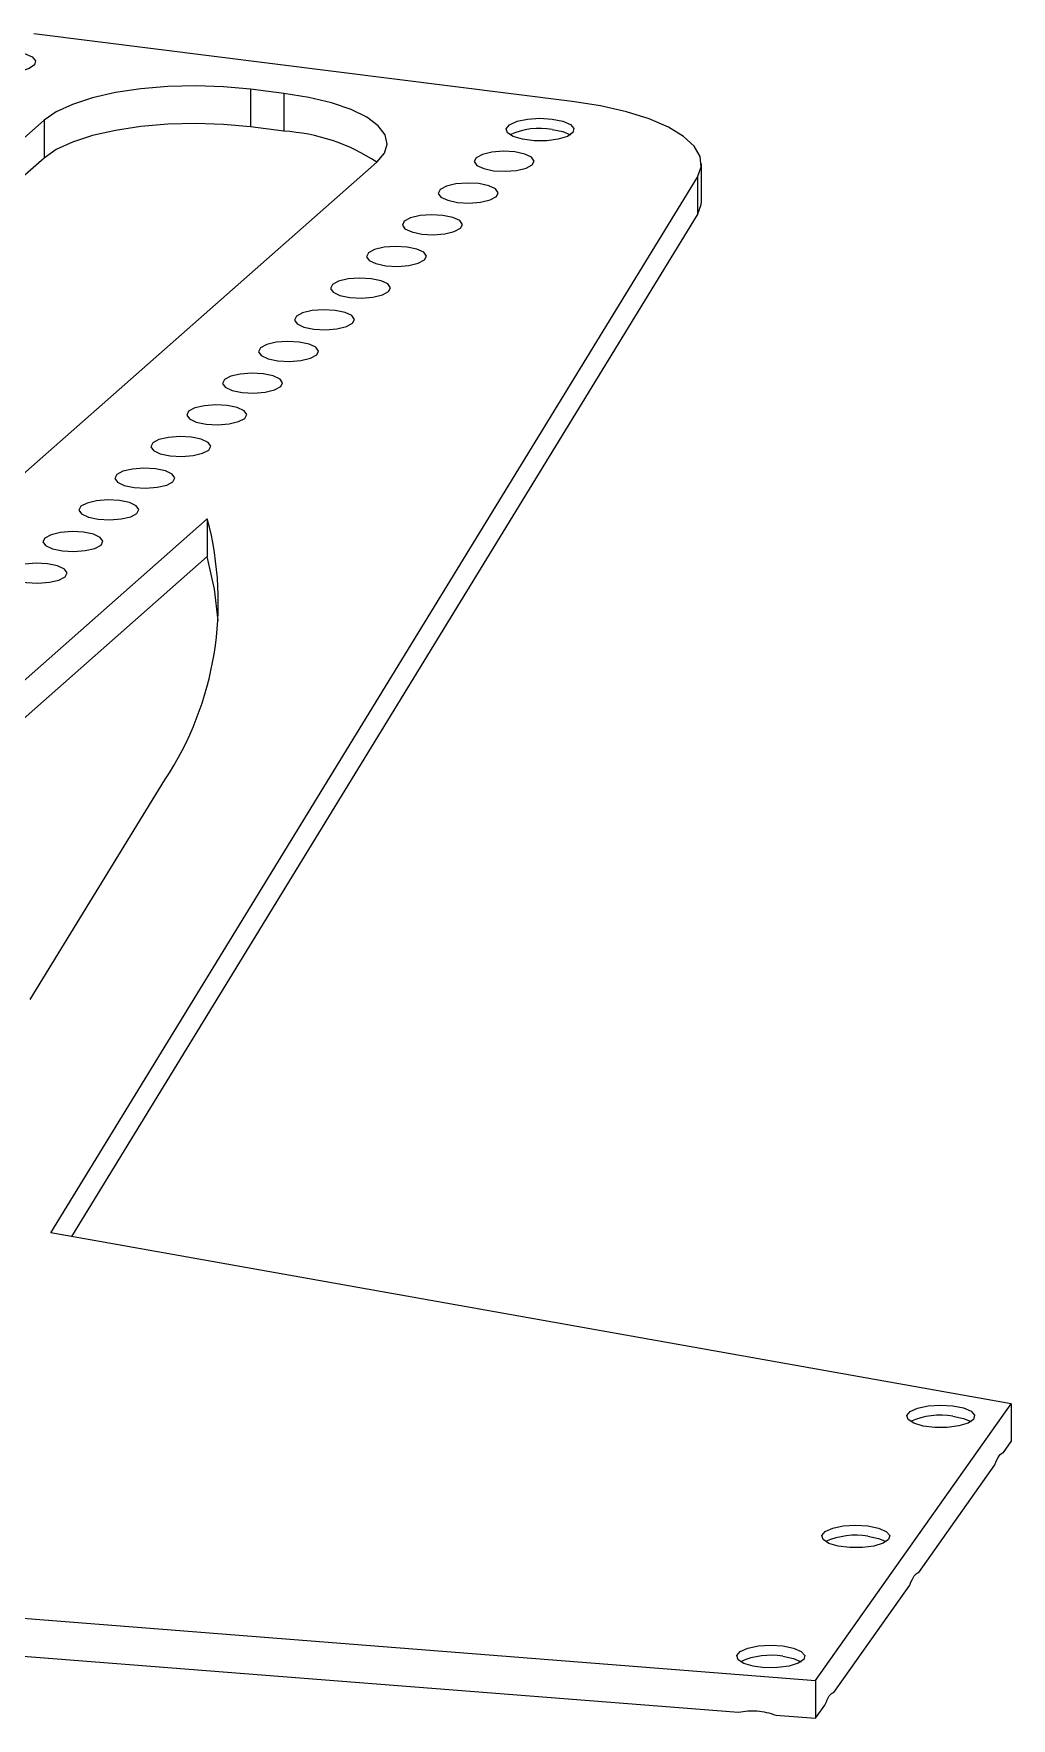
# Paper-space layout '_디메트릭' of a CAD drawing. Header units: millimetres. Extents: x -153 to 62, y -57 to 27.
# Drawn here: x 13.1 to 61.9, y -57.3 to 27 of the extents above; entities that cross this region are included whole.
import ezdxf

# ---------------------------------------------------------------- set-up
doc = ezdxf.new("R2010")
doc.units = ezdxf.units.MM

psp = doc.layouts.new('_디메트릭')

# ---------------------------------------------------------------- linework, layer by layer
at = {"color": 7, "linetype": 'Continuous', "lineweight": 15}
for p, q in [((39.969, 23.576), (13.064, 26.966)), ((25.561, 23.978), (23.896, 24.188)), ((23.896, 24.188), (23.896, 22.302)), ((25.561, 23.978), (25.561, 22.092)), ((13.585, 22.636), (-32.097, -17.651)), ((13.585, 22.636), (13.585, 20.75)), ((25.561, 22.092), (23.896, 22.302)), ((13.585, 20.75), (-30.933, -18.51)), ((-15.465, -19.747), (30.216, 20.541)), ((46.434, 18.572), (46.434, 20.458)), ((13.923, -32.976), (46.232, 19.791)), ((46.232, 19.791), (46.232, 17.906)), ((14.964, -33.162), (46.232, 17.906)), ((21.74, 2.71), (-3.322, -19.393)), ((21.74, 2.71), (21.74, 0.824)), ((21.74, 0.824), (-2.158, -20.252)), ((12.894, -21.322), (19.616, -10.343)), ((61.919, -41.535), (13.923, -32.976)), ((52.137, -55.367), (61.919, -41.535)), ((61.919, -41.535), (61.919, -43.42)), ((61.535, -43.963), (61.919, -43.42)), ((57.291, -49.965), (61.095, -44.586)), ((-6.262, -50.778), (52.137, -55.367)), ((53.046, -55.967), (56.85, -50.588)), ((-6.262, -52.663), (48.282, -56.949)), ((52.137, -55.367), (52.137, -57.252)), ((50.152, -57.096), (52.137, -57.252)), ((52.137, -57.252), (52.605, -56.591))]:
    psp.add_line(p, q, dxfattribs=at)
at = {"color": 7, "linetype": 'Continuous', "lineweight": 15, "flags": 128}
for points in [[(12.069, 26.089), (12.603, 25.981), (12.984, 25.816), (13.159, 25.616), (13.107, 25.408), (12.833, 25.221), (12.375, 25.079), (11.794, 25.003), (11.169, 25.001), (10.585, 25.075), (10.12, 25.214), (9.837, 25.399), (9.774, 25.606), (9.94, 25.807), (10.312, 25.974), (10.841, 26.085), (11.454, 26.125), (12.069, 26.089)], [(23.896, 24.188), (22.554, 24.313), (21.166, 24.36), (19.775, 24.325), (18.424, 24.21), (17.153, 24.019), (16.001, 23.757), (15.003, 23.432), (14.19, 23.055), (13.585, 22.636)], [(30.216, 20.541), (30.594, 20.988), (30.732, 21.451), (30.628, 21.914), (30.284, 22.365), (29.71, 22.788), (28.924, 23.172), (27.95, 23.505), (26.818, 23.776), (25.561, 23.978)], [(46.232, 19.791), (46.424, 20.309), (46.371, 20.831), (46.074, 21.344), (45.542, 21.834), (44.785, 22.292), (43.824, 22.704), (42.682, 23.061), (41.386, 23.354), (39.969, 23.576)], [(23.896, 22.302), (22.554, 22.428), (21.166, 22.474), (19.775, 22.439), (18.424, 22.324), (17.153, 22.133), (16.001, 21.871), (15.003, 21.547), (14.19, 21.169), (13.585, 20.75)], [(38.975, 22.699), (39.509, 22.591), (39.889, 22.426), (40.065, 22.226), (40.013, 22.018), (39.739, 21.831), (39.281, 21.69), (38.7, 21.613), (38.075, 21.611), (37.491, 21.685), (37.026, 21.824), (36.743, 22.009), (36.68, 22.217), (36.846, 22.417), (37.218, 22.585), (37.747, 22.696), (38.36, 22.736), (38.975, 22.699)], [(38.975, 22.18), (39.509, 22.072), (39.886, 21.91)], [(37.108, 21.053), (36.531, 21.085), (35.961, 21.041), (35.485, 20.927), (35.175, 20.762), (35.079, 20.569), (35.211, 20.379), (35.551, 20.221), (36.048, 20.117), (36.625, 20.085), (37.195, 20.129), (37.671, 20.243), (37.981, 20.408), (38.077, 20.601), (37.945, 20.791), (37.605, 20.949), (37.108, 21.053)], [(35.312, 19.469), (34.735, 19.501), (34.165, 19.457), (33.688, 19.343), (33.379, 19.178), (33.283, 18.985), (33.415, 18.795), (33.755, 18.637), (34.251, 18.533), (34.829, 18.501), (35.399, 18.545), (35.875, 18.659), (36.185, 18.824), (36.281, 19.017), (36.149, 19.207), (35.809, 19.365), (35.312, 19.469)], [(46.232, 17.906), (46.424, 18.424), (46.434, 18.572)], [(33.516, 17.885), (32.939, 17.917), (32.369, 17.873), (31.892, 17.759), (31.583, 17.594), (31.487, 17.401), (31.619, 17.211), (31.959, 17.053), (32.455, 16.949), (33.033, 16.917), (33.603, 16.961), (34.079, 17.075), (34.389, 17.24), (34.485, 17.433), (34.353, 17.623), (34.013, 17.782), (33.516, 17.885)], [(31.72, 16.301), (31.143, 16.333), (30.573, 16.289), (30.096, 16.175), (29.787, 16.01), (29.69, 15.817), (29.823, 15.627), (30.163, 15.469), (30.659, 15.365), (31.237, 15.333), (31.807, 15.377), (32.283, 15.491), (32.593, 15.656), (32.689, 15.849), (32.557, 16.039), (32.217, 16.198), (31.72, 16.301)], [(29.924, 14.717), (29.347, 14.749), (28.777, 14.705), (28.3, 14.591), (27.991, 14.426), (27.894, 14.233), (28.027, 14.043), (28.367, 13.885), (28.863, 13.781), (29.441, 13.749), (30.011, 13.793), (30.487, 13.907), (30.797, 14.072), (30.893, 14.265), (30.761, 14.455), (30.421, 14.614), (29.924, 14.717)], [(28.128, 13.133), (27.551, 13.165), (26.98, 13.121), (26.504, 13.007), (26.194, 12.842), (26.098, 12.649), (26.23, 12.459), (26.571, 12.301), (27.067, 12.197), (27.645, 12.165), (28.215, 12.209), (28.691, 12.323), (29.001, 12.488), (29.097, 12.681), (28.965, 12.871), (28.625, 13.03), (28.128, 13.133)], [(26.332, 11.549), (25.755, 11.581), (25.184, 11.537), (24.708, 11.423), (24.398, 11.258), (24.302, 11.066), (24.434, 10.875), (24.775, 10.717), (25.271, 10.613), (25.849, 10.581), (26.419, 10.625), (26.895, 10.739), (27.205, 10.904), (27.301, 11.097), (27.169, 11.287), (26.828, 11.446), (26.332, 11.549)], [(24.536, 9.965), (23.959, 9.997), (23.388, 9.953), (22.912, 9.84), (22.602, 9.674), (22.506, 9.482), (22.638, 9.291), (22.979, 9.133), (23.475, 9.03), (24.053, 8.997), (24.623, 9.041), (25.099, 9.155), (25.409, 9.32), (25.505, 9.513), (25.373, 9.703), (25.032, 9.862), (24.536, 9.965)], [(22.74, 8.381), (22.162, 8.413), (21.592, 8.369), (21.116, 8.256), (20.806, 8.09), (20.71, 7.898), (20.842, 7.708), (21.183, 7.549), (21.679, 7.446), (22.256, 7.413), (22.827, 7.458), (23.303, 7.571), (23.613, 7.736), (23.709, 7.929), (23.577, 8.119), (23.236, 8.278), (22.74, 8.381)], [(20.944, 6.797), (20.366, 6.829), (19.796, 6.785), (19.32, 6.672), (19.01, 6.506), (18.914, 6.314), (19.046, 6.124), (19.386, 5.965), (19.883, 5.862), (20.46, 5.83), (21.031, 5.874), (21.507, 5.987), (21.817, 6.153), (21.913, 6.345), (21.781, 6.535), (21.44, 6.694), (20.944, 6.797)], [(19.148, 5.213), (18.57, 5.245), (18, 5.201), (17.524, 5.088), (17.214, 4.922), (17.118, 4.73), (17.25, 4.54), (17.59, 4.381), (18.087, 4.278), (18.664, 4.246), (19.235, 4.29), (19.711, 4.403), (20.02, 4.569), (20.117, 4.761), (19.985, 4.951), (19.644, 5.11), (19.148, 5.213)], [(17.352, 3.629), (16.774, 3.661), (16.204, 3.617), (15.728, 3.504), (15.418, 3.338), (15.322, 3.146), (15.454, 2.956), (15.794, 2.797), (16.291, 2.694), (16.868, 2.662), (17.438, 2.706), (17.915, 2.819), (18.224, 2.985), (18.321, 3.177), (18.188, 3.367), (17.848, 3.526), (17.352, 3.629)], [(15.556, 2.045), (14.978, 2.077), (14.408, 2.033), (13.932, 1.92), (13.622, 1.754), (13.526, 1.562), (13.658, 1.372), (13.998, 1.213), (14.495, 1.11), (15.072, 1.078), (15.642, 1.122), (16.119, 1.235), (16.428, 1.401), (16.525, 1.593), (16.392, 1.783), (16.052, 1.942), (15.556, 2.045)], [(13.76, 0.461), (13.182, 0.493), (12.612, 0.449), (12.136, 0.336), (11.826, 0.17), (11.73, -0.022), (11.862, -0.212), (12.202, -0.371), (12.699, -0.474), (13.276, -0.506), (13.846, -0.462), (14.323, -0.349), (14.632, -0.183), (14.728, 0.009), (14.596, 0.199), (14.256, 0.358), (13.76, 0.461)], [(22.288, -2.37), (22.107, -0.811), (21.74, 0.824)], [(58.996, -41.63), (59.53, -41.738), (59.911, -41.903), (60.086, -42.103), (60.034, -42.31), (59.76, -42.497), (59.302, -42.639), (58.721, -42.716), (58.096, -42.718), (57.512, -42.644), (57.047, -42.505), (56.764, -42.319), (56.701, -42.112), (56.867, -41.911), (57.239, -41.744), (57.768, -41.633), (58.381, -41.593), (58.996, -41.63)], [(58.996, -42.148), (59.53, -42.256), (59.907, -42.419)], [(54.751, -47.632), (55.285, -47.74), (55.666, -47.905), (55.842, -48.105), (55.789, -48.312), (55.515, -48.5), (55.057, -48.641), (54.476, -48.718), (53.852, -48.72), (53.267, -48.646), (52.802, -48.507), (52.519, -48.321), (52.456, -48.114), (52.622, -47.913), (52.995, -47.746), (53.523, -47.635), (54.136, -47.595), (54.751, -47.632)], [(54.751, -48.15), (55.285, -48.258), (55.662, -48.421)], [(50.506, -53.634), (51.04, -53.742), (51.421, -53.907), (51.597, -54.107), (51.544, -54.315), (51.27, -54.502), (50.812, -54.643), (50.231, -54.72), (49.607, -54.722), (49.022, -54.648), (48.557, -54.509), (48.274, -54.323), (48.211, -54.116), (48.377, -53.916), (48.75, -53.748), (49.278, -53.637), (49.891, -53.597), (50.506, -53.634)], [(50.506, -54.152), (51.04, -54.261), (51.417, -54.423)]]:
    psp.add_lwpolyline(points, dxfattribs=at)
at = {"color": 7, "linetype": 'Continuous', "lineweight": 15}
for centre, radius, start, end in [((24.981, 12.594), 9.516, 56.62438, 86.50822), ((38.362, 18.586), 3.646, 80.32046, 114.28793), ((6.185, -1.458), 16.104, 326.51218, 14.99867), ((58.383, -45.742), 3.646, 80.32046, 114.28793), ((54.138, -51.744), 3.646, 80.32046, 114.28793), ((49.893, -57.746), 3.646, 80.32046, 114.28793)]:
    psp.add_arc(centre, radius, start, end, dxfattribs=at)
for points in [[(61.095, -44.586), (61.166, -44.395), (61.24, -44.239), (61.39, -44.027), (61.464, -43.975), (61.535, -43.963)], [(56.85, -50.588), (56.922, -50.397), (56.995, -50.241), (57.145, -50.029), (57.219, -49.977), (57.291, -49.965)], [(52.605, -56.591), (52.677, -56.399), (52.75, -56.243), (52.901, -56.031), (52.974, -55.979), (53.046, -55.967)], [(48.282, -56.949), (48.587, -56.883), (48.899, -56.856), (49.537, -56.907), (49.847, -56.982), (50.152, -57.096)]]:
    psp.add_open_spline(points, degree=3, knots=[0, 0, 0, 0, 0.5, 0.5, 1, 1, 1, 1], dxfattribs=at)

doc.saveas('drawing.dxf')
